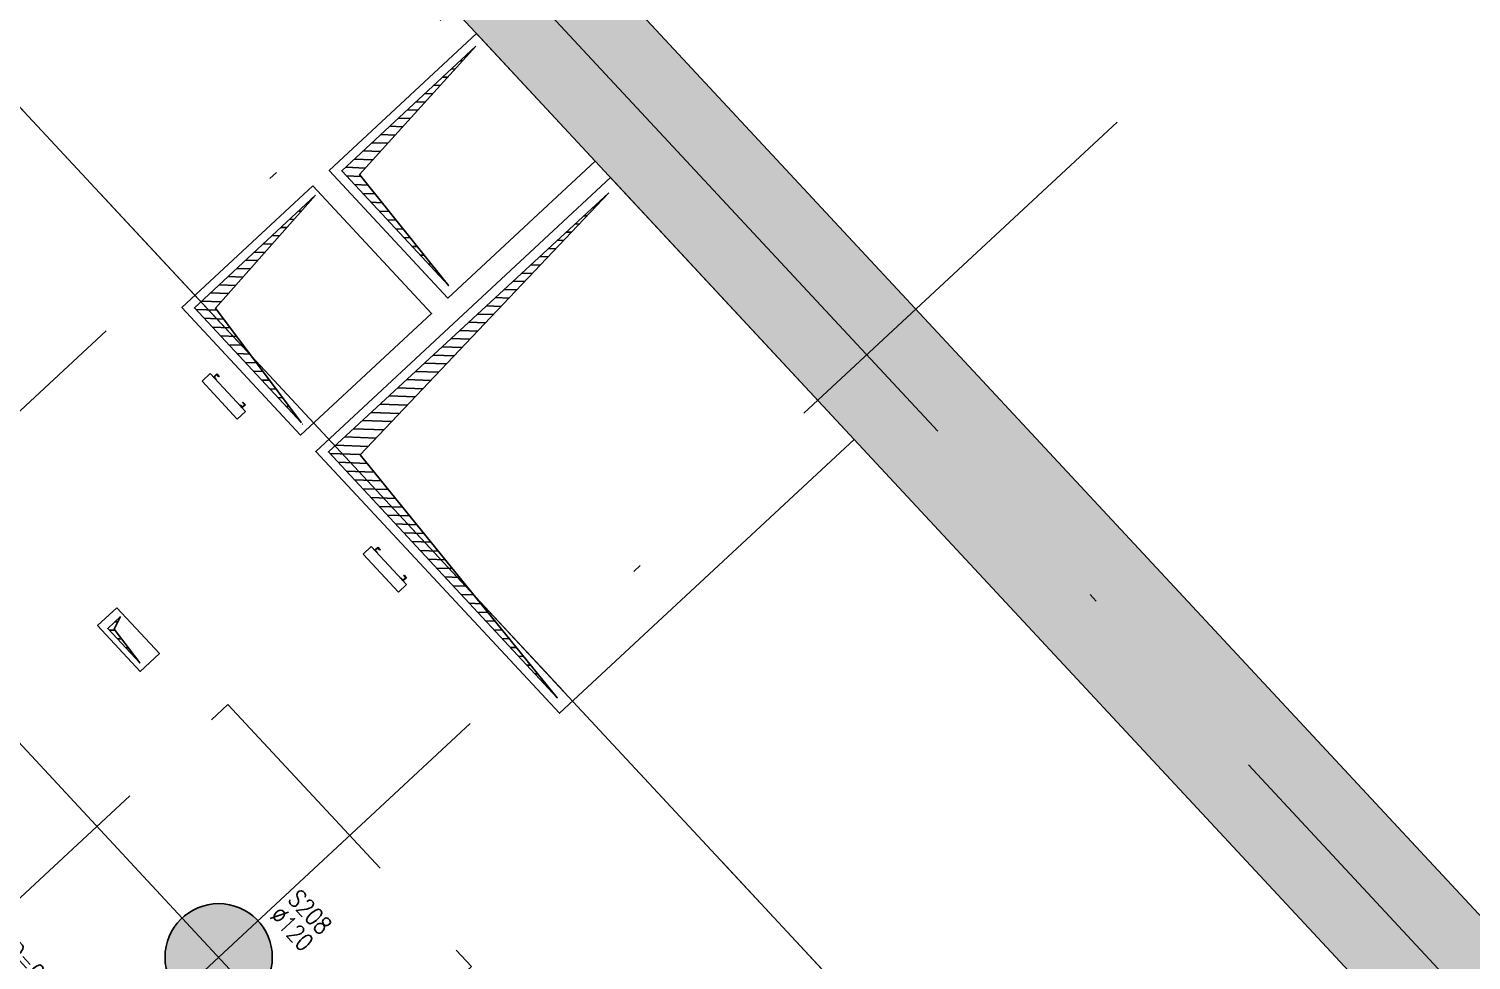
# Model space of a CAD drawing. Header units: millimetres. Extents: x 400392 to 401374, y 4543900 to 4544115.
# Drawn here: x 400494.09 to 400510.23, y 4544008.72 to 4544019.14 of the extents above; entities that cross this region are included whole.
import ezdxf

# ---------------------------------------------------------------- set-up
doc = ezdxf.new("R2010")
doc.units = ezdxf.units.MM
for name, pattern in [('AKS', [3, 2.5, -0.25, 0, -0.25]), ('DASHDOT2', [0.5, 0.25, -0.125, 0, -0.125]), ('HIDDEN', [0.375, 0.25, -0.125])]:
    doc.linetypes.add(name, pattern=pattern)
doc.layers.add('A-DETL', color=90, linetype='Continuous', lineweight=15)
doc.layers.add('A-DETL-GENF', color=92, linetype='Continuous', lineweight=9)
for name, color, linetype in [('aks prota', 2, 'AKS'), ('boşluk prota', 2, 'Continuous'), ('boşluk taraması prota', 252, 'Continuous'), ('kiriş prota', 6, 'Continuous'), ('kolon prota', 1, 'Continuous'), ('kolon tarama prota', 252, 'Continuous'), ('lkolon prota', 4, 'Continuous'), ('perde prota', 1, 'Continuous'), ('PRT-AL-TUNEL_EKSENI', 14, 'DASHDOT2'), ('st-s_level (kot)', 6, 'Continuous'), ('temel prota', 6, 'Continuous'), ('tkolon prota', 6, 'Continuous')]:
    doc.layers.add(name, color=color, linetype=linetype)
doc.styles.add('OLCU', font='romanstw.shx')
doc.styles.add('tkolon', font='romanstw.shx')

# ---------------------------------------------------------------- blocks, each defined once
blk = doc.blocks.new('+24.06 mekanik')
at = {"layer": 'kolon tarama prota', "color": 253}
for p, q in [((90171, 190394), (89702, 190053)), ((89702, 190053), (90171, 190394)), ((90097, 190402), (90065, 190378)), ((90065, 190378), (90097, 190402)), ((90065, 190378), (90068, 190374)), ((90068, 190374), (90065, 190378)), ((90065, 190378), (90065, 190378)), ((90068, 190374), (90096, 190395)), ((90096, 190395), (90068, 190374)), ((90068, 190374), (90068, 190374)), ((90119, 190363), (90091, 190342)), ((90091, 190342), (90119, 190363)), ((90091, 190342), (90094, 190338)), ((90094, 190338), (90091, 190342)), ((90091, 190342), (90091, 190342)), ((90094, 190338), (90126, 190362)), ((90126, 190362), (90094, 190338)), ((90096, 190395), (90119, 190363)), ((90119, 190363), (90096, 190395)), ((90096, 190395), (90096, 190395)), ((90126, 190362), (90097, 190402)), ((90097, 190402), (90126, 190362)), ((90097, 190402), (90097, 190402)), ((90119, 190363), (90119, 190363)), ((90126, 190362), (90126, 190362)), ((90244, 190293), (90171, 190394)), ((90171, 190394), (90244, 190293)), ((90171, 190394), (90171, 190394)), ((89775, 189952), (90244, 190293)), ((90244, 190293), (89775, 189952)), ((90094, 190338), (90094, 190338)), ((90244, 190293), (90244, 190293)), ((89702, 190053), (89775, 189952)), ((89775, 189952), (89702, 190053)), ((89702, 190053), (89702, 190053)), ((89749, 190149), (89717, 190126)), ((89717, 190126), (89749, 190149)), ((89717, 190126), (89746, 190085)), ((89746, 190085), (89717, 190126)), ((89717, 190126), (89717, 190126)), ((89724, 190125), (89752, 190145)), ((89752, 190145), (89724, 190125)), ((89747, 190092), (89724, 190125)), ((89724, 190125), (89747, 190092)), ((89724, 190125), (89724, 190125)), ((89746, 190085), (89779, 190109)), ((89779, 190109), (89746, 190085)), ((89746, 190085), (89746, 190085)), ((89776, 190113), (89747, 190092)), ((89747, 190092), (89776, 190113)), ((89747, 190092), (89747, 190092)), ((89752, 190145), (89749, 190149)), ((89749, 190149), (89752, 190145)), ((89749, 190149), (89749, 190149)), ((89752, 190145), (89752, 190145)), ((89779, 190109), (89776, 190113)), ((89776, 190113), (89779, 190109)), ((89776, 190113), (89776, 190113)), ((89779, 190109), (89779, 190109)), ((89775, 189952), (89775, 189952)), ((88030, 188839), (87561, 188498)), ((87561, 188498), (88030, 188839)), ((87635, 188397), (88104, 188737)), ((88104, 188737), (87635, 188397)), ((87956, 188847), (87924, 188823)), ((87924, 188823), (87956, 188847)), ((87924, 188823), (87927, 188819)), ((87927, 188819), (87924, 188823)), ((87924, 188823), (87924, 188823)), ((87927, 188819), (87955, 188840)), ((87955, 188840), (87927, 188819)), ((87927, 188819), (87927, 188819)), ((87979, 188807), (87950, 188787)), ((87950, 188787), (87979, 188807)), ((87950, 188787), (87953, 188783)), ((87953, 188783), (87950, 188787)), ((87950, 188787), (87950, 188787)), ((87953, 188783), (87986, 188806)), ((87986, 188806), (87953, 188783)), ((87953, 188783), (87953, 188783)), ((87955, 188840), (87979, 188807)), ((87979, 188807), (87955, 188840)), ((87955, 188840), (87955, 188840)), ((87986, 188806), (87956, 188847)), ((87956, 188847), (87986, 188806)), ((87956, 188847), (87956, 188847)), ((87979, 188807), (87979, 188807)), ((87986, 188806), (87986, 188806)), ((88104, 188737), (88030, 188839)), ((88030, 188839), (88104, 188737)), ((88030, 188839), (88030, 188839)), ((88104, 188737), (88104, 188737)), ((87609, 188594), (87576, 188570)), ((87576, 188570), (87609, 188594)), ((87576, 188570), (87606, 188530)), ((87606, 188530), (87576, 188570)), ((87576, 188570), (87576, 188570)), ((87583, 188569), (87611, 188590)), ((87611, 188590), (87583, 188569)), ((87607, 188537), (87583, 188569)), ((87583, 188569), (87607, 188537)), ((87583, 188569), (87583, 188569)), ((87611, 188590), (87609, 188594)), ((87609, 188594), (87611, 188590)), ((87609, 188594), (87609, 188594)), ((87611, 188590), (87611, 188590)), ((87561, 188498), (87635, 188397)), ((87635, 188397), (87561, 188498)), ((87561, 188498), (87561, 188498)), ((87606, 188530), (87638, 188553)), ((87638, 188553), (87606, 188530)), ((87606, 188530), (87606, 188530)), ((87635, 188558), (87607, 188537)), ((87607, 188537), (87635, 188558)), ((87607, 188537), (87607, 188537)), ((87638, 188553), (87635, 188558)), ((87635, 188558), (87638, 188553)), ((87635, 188558), (87635, 188558)), ((87638, 188553), (87638, 188553)), ((87635, 188397), (87635, 188397))]:
    blk.add_line(p, q, dxfattribs=at)

msp = doc.modelspace()

# ---------------------------------------------------------------- hatches: boundary and pattern name
at = {"layer": 'boşluk taraması prota', "ltscale": 2}
h = msp.add_hatch(dxfattribs=at)
h.set_pattern_fill('ANSI31', color=256, scale=0.03, angle=-47.076, style=0)
h.set_pattern_definition([(357.923994, (399718.15535, 4544251.6263), (0.003450452, 0.095187483), [])])
h.paths.add_polyline_path([(400499.095, 4544018.947), (400497.794, 4544017.512), (400498.775, 4544016.281), (400497.595, 4544017.55)])
h = msp.add_hatch(dxfattribs=at)
h.set_pattern_fill('ANSI31', color=256, scale=0.03, angle=-47.076, style=0)
h.set_pattern_definition([(357.923994, (399716.54438, 4544250.12804), (0.003450452, 0.095187483), [])])
h.paths.add_polyline_path([(400497.294, 4544017.27), (400496.183, 4544016.013), (400497.173, 4544014.699), (400495.947, 4544016.017)])
h = msp.add_hatch(dxfattribs=at)
h.set_pattern_fill('ANSI31', color=256, scale=0.03, angle=-47.076, style=0)
h.set_pattern_definition([(357.923994, (399718.04264, 4544248.517075), (0.003450452, 0.095187483), [])])
h.paths.add_polyline_path([(400500.583, 4544017.305), (400497.801, 4544014.373), (400500.004, 4544011.656), (400497.446, 4544014.406)])
h = msp.add_hatch(dxfattribs=at)
h.set_pattern_fill('ANSI31', color=256, scale=0.03, angle=-47.076, style=0)
h.set_pattern_definition([(357.923994, (399715.57376, 4544246.54163), (0.003450452, 0.095187483), [])])
h.paths.add_polyline_path([(400495.119, 4544012.563), (400495.048, 4544012.422), (400495.336, 4544012.045), (400494.977, 4544012.431)])
at = {"layer": 'kolon tarama prota'}
h = msp.add_hatch(color=256, dxfattribs=at)
h.dxf.hatch_style = 1
h.paths.add_polyline_path([(400518.655, 4544000.264), (400500.21, 4544020.098), (400500.503, 4544020.37), (400499.822, 4544021.102), (400499.529, 4544020.83), (400494.625, 4544026.102), (400494.918, 4544026.374), (400494.237, 4544027.107), (400493.944, 4544026.834), (400484.811, 4544036.655), (400485.118, 4544034.122), (400516.74, 4544000.122), (400498.507, 4543983.164), (400490.437, 4543991.84), (400489.119, 4543990.614), (400489.8, 4543989.882), (400490.02, 4543990.086), (400498.225, 4543981.264), (400500.454, 4543983.337), (400500.727, 4543983.044), (400501.459, 4543983.725), (400501.188, 4543984.016), (400505.472, 4543988), (400505.743, 4543987.709), (400506.475, 4543988.39), (400506.203, 4543988.683)])
h = msp.add_hatch(color=256, dxfattribs=at)
h.dxf.hatch_style = 1
edge = h.paths.add_edge_path()
edge.add_arc((400496.218, 4544008.752), 0.6, -47.076, 312.924)

# ---------------------------------------------------------------- linework, layer by layer
at = {"layer": 'A-DETL', "color": 1, "lineweight": 5}
msp.add_lwpolyline([(400410.498, 4544108.041), (400518.406, 4543992.016)], dxfattribs=at)
at = {"layer": 'aks prota', "ltscale": 10}
for p, q in [((400524.76, 4543992.599), (400411.764, 4544114.095)), ((400517.511, 4543985.857), (400404.515, 4544107.353)), ((400476.654, 4543998.736), (400502.186, 4544022.482)), ((400480.723, 4543994.34), (400506.266, 4544018.096))]:
    msp.add_line(p, q, dxfattribs=at)
at = {"layer": 'boşluk prota', "ltscale": 0.05}
for points in [[(400499.095, 4544018.947), (400497.794, 4544017.512), (400498.787, 4544016.268), (400497.595, 4544017.55)], [(400497.301, 4544017.278), (400496.183, 4544016.013), (400497.139, 4544014.736), (400495.947, 4544016.017)], [(400500.583, 4544017.305), (400497.801, 4544014.373), (400500.004, 4544011.656), (400497.446, 4544014.406)], [(400495.119, 4544012.563), (400495.048, 4544012.422), (400495.336, 4544012.045), (400494.977, 4544012.431)]]:
    msp.add_lwpolyline(points, close=True, dxfattribs=at)
at = {"layer": 'kiriş prota'}
for points in [[(400499.101, 4544019.087), (400500.429, 4544017.659), (400498.782, 4544016.127), (400497.454, 4544017.555)], [(400497.271, 4544017.384), (400498.599, 4544015.956), (400497.134, 4544014.594), (400495.806, 4544016.022)], [(400500.599, 4544017.476), (400503.324, 4544014.547), (400500.028, 4544011.482), (400497.304, 4544014.411)], [(400495.079, 4544012.663), (400495.556, 4544012.15), (400495.34, 4544011.95), (400494.863, 4544012.462)]]:
    msp.add_lwpolyline(points, close=True, dxfattribs=at)
at = {"layer": 'kolon prota', "color": 1}
msp.add_circle((400496.218, 4544008.752), 0.6, dxfattribs=at)
at = {"layer": 'perde prota'}
for points in [[(400518.655, 4544000.264), (400506.203, 4543988.683), (400506.475, 4543988.39), (400505.743, 4543987.709), (400505.472, 4543988), (400501.188, 4543984.016), (400501.459, 4543983.725), (400500.727, 4543983.044), (400500.454, 4543983.337), (400498.225, 4543981.264), (400490.02, 4543990.086), (400489.8, 4543989.882), (400489.119, 4543990.614), (400490.437, 4543991.84), (400498.507, 4543983.164), (400516.74, 4544000.122), (400485.118, 4544034.122), (400484.811, 4544036.655), (400493.944, 4544026.834)], [(400518.655, 4544000.264), (400500.21, 4544020.098)]]:
    msp.add_lwpolyline(points, dxfattribs=at)
at = {"layer": 'PRT-AL-TUNEL_EKSENI', "ltscale": 10}
msp.add_line((400408.067, 4544110.656), (400521.062, 4543989.16), dxfattribs=at)
at = {"layer": 'temel prota', "linetype": 'HIDDEN', "ltscale": 10}
msp.add_lwpolyline([(400496.321, 4544011.578), (400499.045, 4544008.649), (400496.116, 4544005.925), (400493.392, 4544008.854)], close=True, dxfattribs=at)

# ---------------------------------------------------------------- block references
at = {"layer": 'A-DETL-GENF', "xscale": 0.001, "yscale": 0.001, "zscale": 0.001, "rotation": 276.9239939588385}
msp.add_blockref('+24.06 mekanik', (400298.444, 4544079.483), dxfattribs=at)

# ---------------------------------------------------------------- texts
at = {"layer": 'lkolon prota', "style": 'tkolon', "width": 0.8}
msp.add_text('%%C120', height=0.2, rotation=312.924, dxfattribs=at).set_placement((400496.776, 4544009.202))
at = {"layer": 'st-s_level (kot)', "color": 6, "style": 'OLCU', "width": 0.8}
msp.add_attdef('D=60', (400493.827, 4544008.807), '', height=0.2, rotation=312.924, dxfattribs=at)
at = {"layer": 'tkolon prota', "style": 'tkolon', "width": 0.8}
msp.add_text('S208', height=0.2, rotation=312.924, dxfattribs=at).set_placement((400496.979, 4544009.391))

doc.saveas('drawing.dxf')
